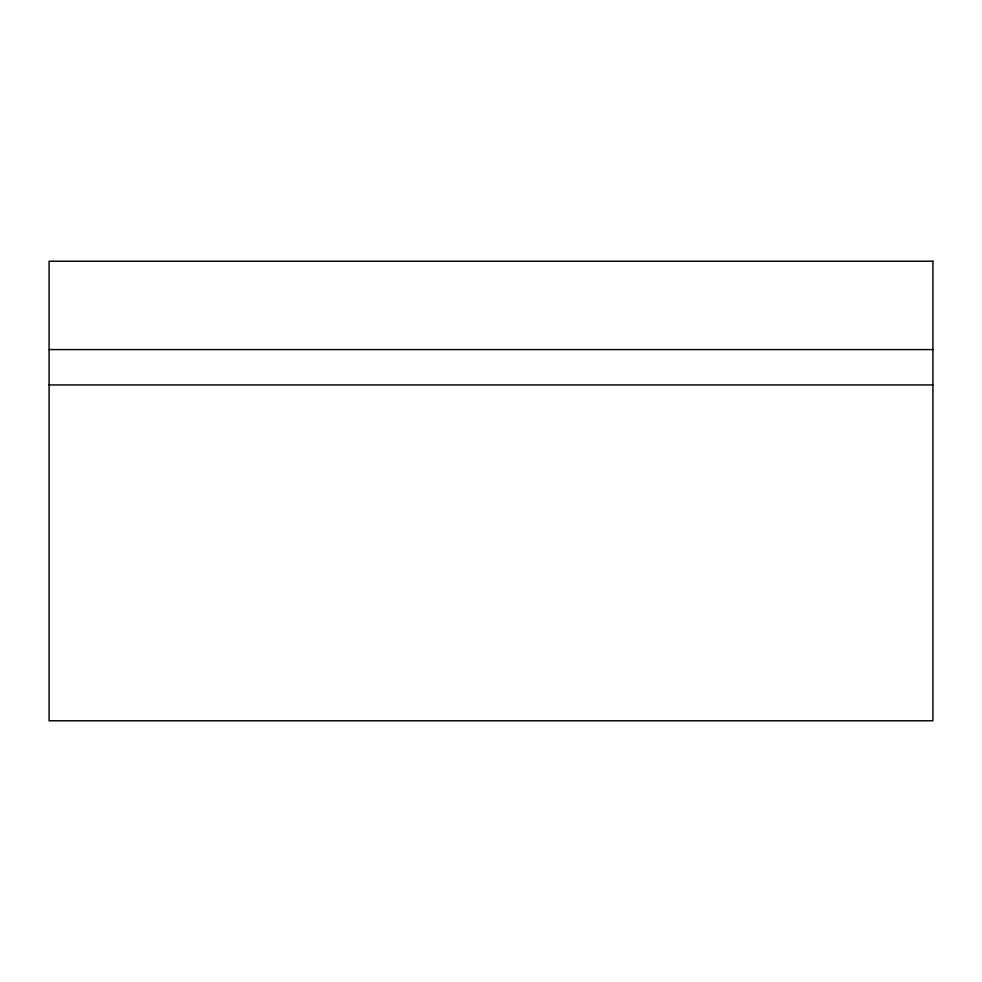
<?xml version="1.0" encoding="UTF-8"?>
<svg xmlns="http://www.w3.org/2000/svg" width="982" height="982" viewBox="0 0 982 982"><rect width="100%" height="100%" fill="white"/><g stroke="black" fill="none" stroke-linecap="round" stroke-linejoin="round"><path stroke-width="1.47" d="M49.1 349.592L932.9 349.592M49.1 384.944L932.9 384.944M932.9 261.212L49.1 261.212L49.1 720.788L932.9 720.788L932.9 261.212"/></g></svg>
